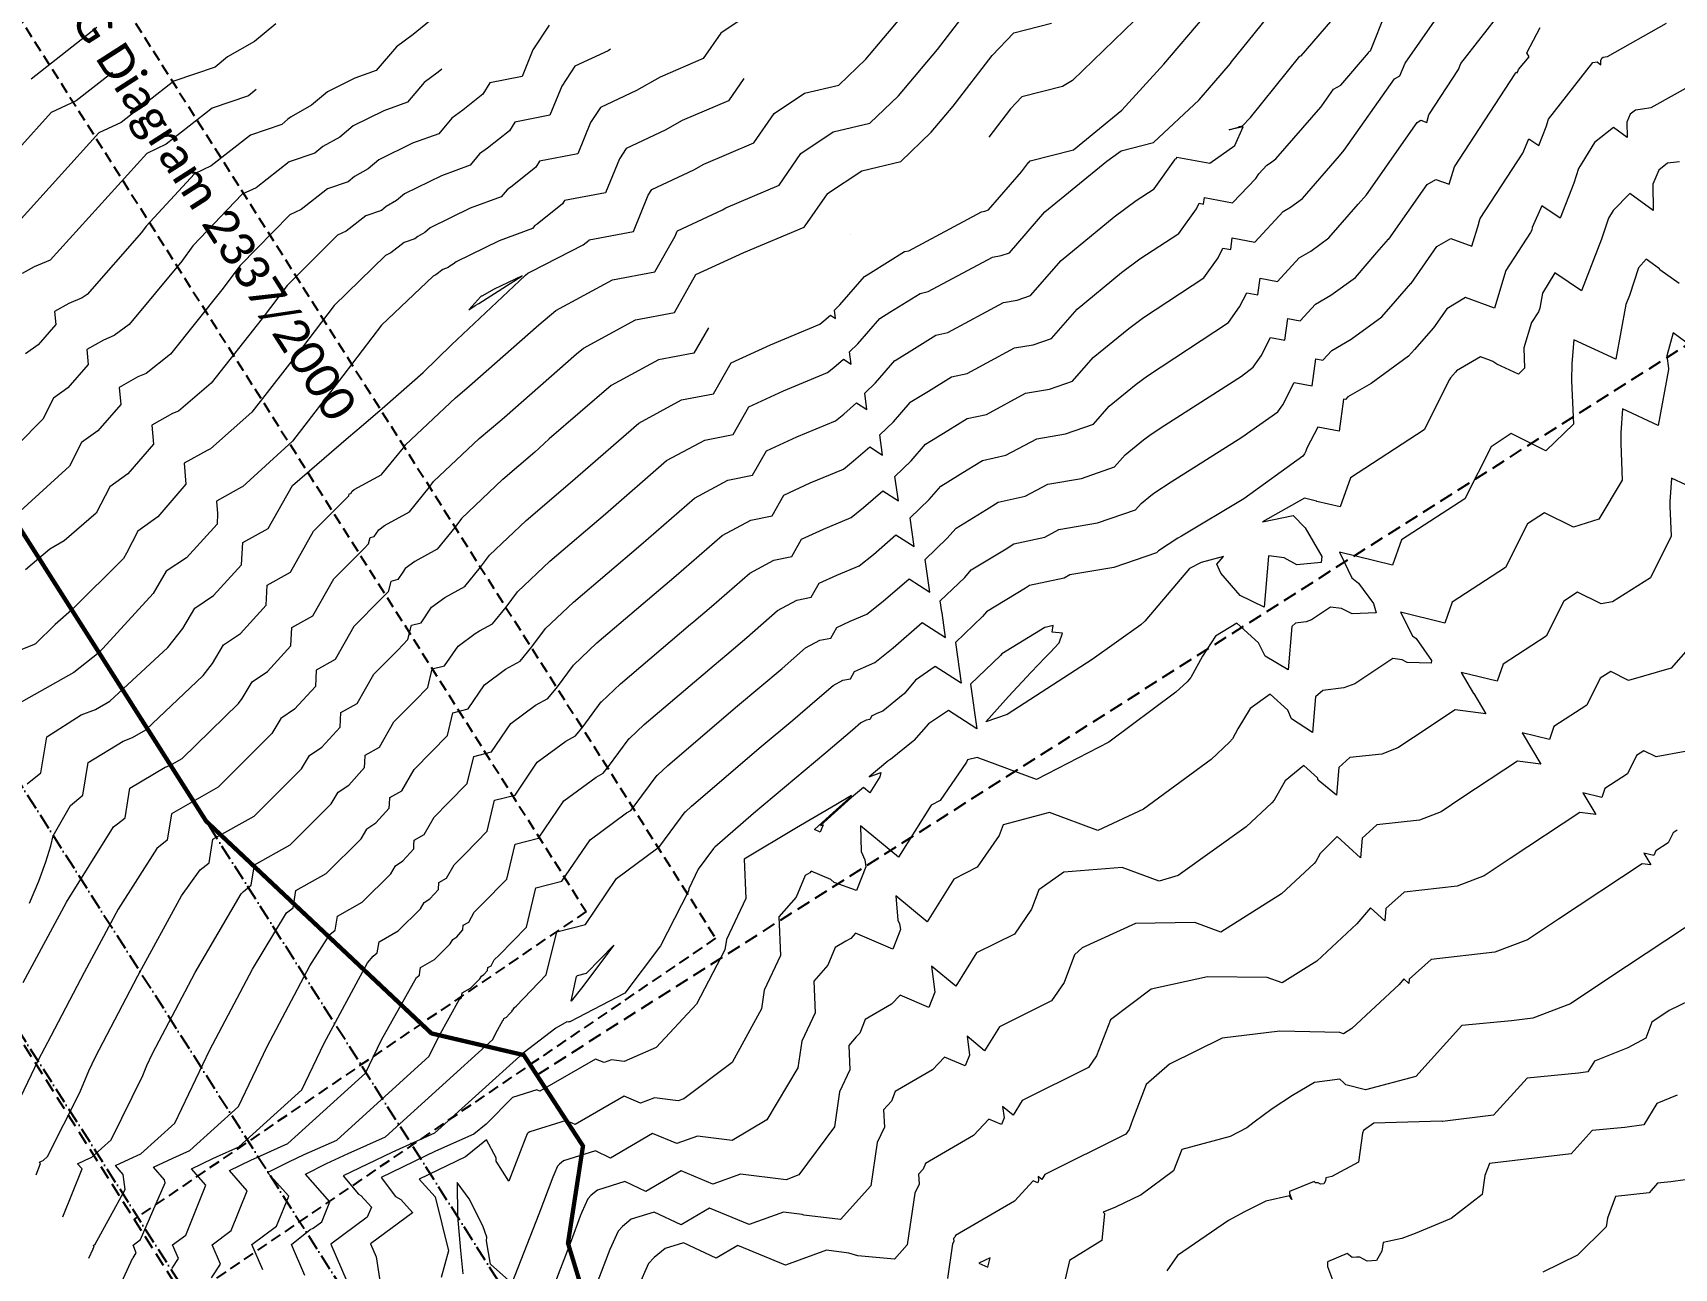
# Model space of a CAD drawing. Header units: metres. Extents: x 5688 to 19740, y -52 to 3406.
# Drawn here: x 6543.6 to 6923.4, y 1920.2 to 2206.3 of the extents above; entities that cross this region are included whole.
import ezdxf
from ezdxf.enums import TextEntityAlignment as Align

# ---------------------------------------------------------------- set-up
doc = ezdxf.new("R2010")
doc.units = ezdxf.units.M
for name, pattern in [('ACAD_ISO10W100', [18, 12, -3, 0, -3]), ('DASHED', [19.05, 12.7, -6.35]), ('HIDDEN', [9.525, 6.35, -3.175])]:
    doc.linetypes.add(name, pattern=pattern)
for name, color, linetype in [('CENTRELINES', 7, 'Continuous'), ('Contours', 7, 'Continuous'), ('LINES', 7, 'Continuous'), ('PAD', 7, 'Continuous'), ('PWV_RESERVES', 7, 'Continuous'), ('SERV', 7, 'Continuous'), ('SITE', 7, 'Continuous')]:
    doc.layers.add(name, color=color, linetype=linetype)
doc.styles.add('CALIBRII', font='calibri.ttf')

# ---------------------------------------------------------------- blocks, each defined once
blk = doc.blocks.new('CONTOURS-CG')
at = {"layer": 'Contours', "color": 253, "lineweight": 9, "true_color": 0xa1a3a5}
for points, elevation in [([(30356.63, 804.16), (30366.6, 822.77), (30377.53, 840.21), (30378.44, 840.94), (30380.16, 842.32), (30380.17, 842.33), (30381.28, 849.19), (30381.28, 849.19), (30389.42, 854.01), (30390.57, 854.46), (30393.35, 856.03), (30406.4, 868.78), (30407.28, 869.91), (30409.58, 873.81), (30409.58, 873.82), (30413.16, 876.22), (30418.53, 882.12), (30418.75, 886.34), (30418.76, 886.35), (30423.6, 889.07), (30428.45, 897.64), (30435.49, 904.7), (30436.5, 905.74), (30436.85, 907.19), (30437.82, 907.44), (30438.86, 908.98), (30440.2, 909.97), (30445.99, 913.18), (30446.01, 913.19), (30450.54, 918.77), (30451.56, 920.14), (30462.08, 930.1), (30466.86, 934.16), (30467.94, 935.1), (30484.63, 949.72), (30486.23, 951.05), (30498.29, 957.58), (30507.28, 959.32), (30512.27, 968.1), (30523.33, 973.2), (30537.27, 979.02), (30537.33, 979.07), (30537.57, 979.36), (30542.71, 986.8), (30542.73, 986.82), (30550.67, 992.12), (30559.66, 994.25), (30559.67, 994.26), (30566.72, 1001.02), (30571.82, 1007.06), (30580.83, 1018.82), (30580.83, 1018.82), (30585.81, 1024.06), (30594.53, 1026.32)], 1429.5), ([(30357.52, 850.18), (30360.7, 852.73), (30360.71, 852.74), (30362.05, 861.05), (30362.05, 861.05), (30370.05, 866.14), (30373.3, 867.42), (30376.67, 869.33), (30390.05, 881.75), (30393.53, 886.13), (30396.31, 890.86), (30396.32, 890.86), (30400.65, 893.77), (30407.15, 900.91), (30407.42, 906.02), (30407.42, 906.03), (30413.29, 909.32), (30418.89, 919.22), (30431.89, 930.46), (30434.78, 932.94), (30440.29, 937.64), (30440.29, 937.64), (30449.18, 945.4), (30455.67, 951.8), (30471.43, 966.65), (30472.84, 967.92), (30473.39, 968.41), (30474.31, 968.9), (30486.15, 974.93), (30487.55, 976.04), (30487.59, 976.1), (30497.8, 978.06), (30497.8, 978.06), (30501.22, 986.49), (30502.04, 987.75), (30511.77, 992.3), (30514.11, 993.65), (30514.12, 993.65), (30525.66, 998.56), (30530.39, 1005.41), (30537.39, 1010.09), (30545.33, 1011.97), (30545.33, 1011.97), (30551.55, 1017.93), (30564.55, 1033.35)], 1428.5), ([(30524.12, 1028.05), (30518.06, 1024), (30513.96, 1018.07), (30513.96, 1018.07), (30503.97, 1013.82), (30498.54, 1010.71), (30490.17, 1006.8), (30487.89, 1003.29), (30484.93, 996), (30476.1, 994.3), (30475.25, 992.93), (30469.78, 988.57), (30468.61, 987.72), (30467.22, 986.07), (30460.05, 983.45), (30450.8, 978.87), (30449.55, 977.83), (30447.95, 976.93), (30447.95, 976.93), (30447.22, 976.32), (30444.79, 975.5), (30441.7, 973.08), (30440.4, 972.46), (30428.57, 960.96), (30421.26, 951.31), (30409.52, 936.21), (30399.92, 927.71), (30399.92, 927.71), (30399.14, 927.38), (30393.84, 924.41), (30394.27, 919.57), (30387.73, 912.02), (30383.12, 908.69), (30383.11, 908.69), (30380.52, 903.61), (30379.78, 902.35), (30367.78, 890.39), (30364.01, 887.06), (30359.47, 882.6), (30359.16, 882.46), (30350.03, 878.78)], 1427.5), ([(30478.3, 1025.84), (30474.55, 1020.08), (30472.06, 1013.93), (30464.61, 1012.51), (30462.95, 1009.83), (30458.32, 1006.14), (30455.79, 1004.28), (30452.77, 1000.7), (30452.76, 1000.69), (30446.71, 998.48), (30438.9, 994.62), (30436.42, 992.56), (30433.26, 990.78), (30433.26, 990.78), (30431.82, 989.57), (30427, 987.95), (30420.89, 983.15), (30418.32, 981.94), (30418.31, 981.93), (30406.77, 970.17), (30402.6, 964.57), (30390.67, 949.65), (30385.09, 945.2), (30385.09, 945.2), (30383.15, 944.39), (30378.84, 941.97), (30379.19, 938.04), (30373.88, 931.9), (30370.13, 929.2), (30370.13, 929.2), (30367.34, 923.74), (30355.07, 912.53)], 1426.5), ([(30450.64, 1026.72), (30446.87, 1023.7), (30442.96, 1020.84), (30438.31, 1015.32), (30438.31, 1015.32), (30433.37, 1013.52), (30426.99, 1010.36), (30423.29, 1007.29), (30418.58, 1004.62), (30418.58, 1004.62), (30417.87, 1004.03), (30416.44, 1002.83), (30416.42, 1002.82), (30409.21, 1000.39), (30400.08, 993.22), (30396.23, 991.4), (30396.22, 991.4), (30385.04, 979.32), (30383.95, 977.83), (30371.37, 963.48), (30370.25, 962.69), (30370.25, 962.69), (30367.16, 961.4), (30363.85, 959.54), (30364.12, 956.51), (30360.03, 951.79), (30357.15, 949.71)], 1425.5), ([(30415.09, 1026.11), (30410.16, 1022.02), (30403.89, 1018.47), (30403.89, 1018.47), (30401.03, 1016.07), (30401.02, 1016.07), (30391.42, 1012.84), (30379.27, 1003.29), (30374.14, 1000.87), (30374.14, 1000.87), (30355.42, 980.18)], 1424.5), ([(30373.64, 1025.28), (30358.46, 1013.36)], 1423.5), ([(30613.74, 1026.94), (30599.41, 1013.04), (30597.07, 1011.66), (30587.7, 1009.22), (30587.7, 1009.22), (30585.04, 1006.43), (30580.05, 999.91)], 1430), ([(30358.07, 822.57), (30360.22, 827.67), (30361.86, 832.1), (30363.01, 835.84), (30363.57, 838.13), (30367.53, 845.2), (30370.43, 847.53), (30370.44, 847.54), (30371.66, 855.12), (30371.66, 855.12), (30379.73, 860.08), (30381.93, 860.94), (30385.01, 862.68), (30398.24, 875.25), (30400.4, 878.02), (30402.94, 882.33), (30402.95, 882.34), (30406.9, 884.99), (30412.84, 891.52), (30413.09, 896.18), (30413.09, 896.19), (30418.45, 899.19), (30423.81, 908.68), (30431.59, 916.48), (30431.93, 916.83), (30432.05, 917.33), (30432.39, 917.42), (30432.74, 917.95), (30433.21, 918.29), (30439.6, 921.82), (30439.61, 921.84), (30444.61, 927.99), (30445.08, 928.63), (30456.62, 939.55), (30458.69, 941.31), (30459.87, 942.34), (30475.95, 956.43), (30479.81, 959.73), (30492.95, 966.85), (30502.76, 968.74), (30507.43, 976.96), (30507.89, 978.1), (30507.98, 978.23), (30518.38, 983.1), (30519.19, 983.57), (30531.51, 988.81), (30536.56, 996.11), (30544.03, 1001.11), (30552.5, 1003.11), (30552.5, 1003.11), (30559.14, 1009.48), (30568.18, 1020.2), (30576.62, 1031.21)], 1429), ([(30359.58, 759.66), (30360.64, 762.3), (30360.4, 762.58), (30360.82, 762.78), (30361.19, 762.94), (30362.25, 763.9), (30369.69, 778.73), (30371.77, 783.75), (30373.33, 786.99), (30383.12, 805.71), (30393.21, 824.26), (30397.54, 830.24), (30398.26, 830.82), (30399.62, 831.9), (30399.63, 831.92), (30400.5, 837.33), (30400.5, 837.33), (30410.03, 842.73), (30421.03, 853.69), (30422.84, 856.77), (30422.84, 856.77), (30425.67, 858.67), (30429.91, 863.33), (30430.09, 866.66), (30430.09, 866.66), (30433.91, 868.81), (30437.74, 875.58), (30443.3, 881.15), (30445.64, 883.56), (30445.64, 883.56), (30446.45, 886.92), (30448.68, 887.48), (30451.09, 891.05), (30454.19, 893.33), (30458.79, 895.88), (30458.81, 895.89), (30462.4, 900.32), (30464.51, 903.15), (30473, 911.18), (30483.19, 919.84), (30499.07, 933.7), (30508.95, 939.05), (30516.33, 940.47), (30520.42, 947.67), (30529.48, 951.85), (30540.92, 956.63), (30541.87, 957.4), (30543.37, 958.7), (30544.58, 957.92), (30544.31, 959.82), (30545.58, 961.04), (30551.26, 967.62), (30551.27, 967.63), (30552.64, 968.47), (30560.55, 973.39), (30561.54, 973.61), (30578.32, 982.64), (30578.32, 982.64), (30579.14, 982.79), (30579.95, 983.07), (30587.61, 991.9), (30589.25, 994.03), (30589.26, 994.04), (30589.59, 994.39), (30599.6, 996.99), (30610.82, 1006.14), (30620.5, 1016.8), (30629.87, 1027.76)], 1430.5), ([(30365.74, 749.93), (30370.21, 761.03), (30369.18, 762.18), (30370.95, 763.04), (30372.52, 763.73), (30376.96, 767.77), (30384.26, 782.66), (30385.22, 784.97), (30386.56, 787.78), (30396.37, 806.49), (30407.07, 824.69), (30407.55, 825.26), (30409.35, 826.71), (30410.11, 831.4), (30410.11, 831.4), (30418.37, 836.08), (30427.9, 845.58), (30429.47, 848.24), (30429.48, 848.25), (30431.92, 849.89), (30435.6, 853.93), (30435.66, 855.1), (30435.75, 856.82), (30435.75, 856.82), (30439.07, 858.68), (30442.39, 864.55), (30447.2, 869.38), (30450.21, 872.47), (30451.25, 876.78), (30454.11, 877.51), (30457.21, 882.08), (30461.19, 885.02), (30462.2, 885.58), (30465.18, 887.22), (30465.21, 887.24), (30468.34, 891.1), (30470.98, 894.66), (30478.46, 901.73), (30491.36, 912.69), (30505.49, 925.02), (30514.29, 929.78), (30520.85, 931.05), (30524.49, 937.46), (30532.56, 941.18), (30542.74, 945.43), (30544.16, 946.58), (30546.41, 948.53), (30548.21, 947.37), (30547.81, 950.21), (30549.71, 952.03), (30554.78, 957.91), (30554.8, 957.93), (30557.12, 959.35), (30564.16, 963.73), (30566.03, 964.14), (30580.88, 972.13), (30580.88, 972.13), (30582.87, 972.47), (30584.81, 973.14), (30593.03, 982.62), (30607.37, 994.34), (30610.1, 996.36), (30610.69, 996.74), (30618.1, 998.68), (30618.1, 998.69), (30628.69, 1008.51), (30635.94, 1016.97), (30636.2, 1017.32), (30646.99, 1030.69)], 1431), ([(30371.81, 740.36), (30371.81, 740.37), (30372.83, 742.56), (30372.83, 742.57), (30373.03, 742.88), (30372.85, 743.31), (30373.27, 743.62), (30380.17, 756.26), (30379.77, 759.77), (30377.97, 761.79), (30381.09, 763.29), (30383.84, 764.53), (30391.68, 771.63), (30399.8, 788.56), (30409.64, 807.25), (30417.56, 820.28), (30419.08, 821.5), (30419.72, 825.47), (30419.72, 825.48), (30426.71, 829.43), (30434.78, 837.47), (30436.1, 839.72), (30436.11, 839.73), (30438.18, 841.12), (30441.29, 844.53), (30441.34, 845.53), (30441.42, 846.97), (30441.42, 846.98), (30444.22, 848.56), (30447.03, 853.52), (30451.11, 857.61), (30454.78, 861.38), (30456.05, 866.64), (30459.54, 867.53), (30463.32, 873.12), (30468.18, 876.7), (30471.6, 878.6), (30474.27, 881.88), (30477.46, 886.16), (30483.91, 892.27), (30499.52, 905.53), (30511.91, 916.34), (30519.62, 920.52), (30525.37, 921.63), (30528.57, 927.24), (30535.64, 930.51), (30544.56, 934.23), (30546.45, 935.76), (30549.44, 938.36), (30551.84, 936.81), (30551.31, 940.59), (30553.83, 943.02), (30558.31, 948.2), (30558.33, 948.22), (30561.6, 950.22), (30567.77, 954.06), (30570.52, 954.67), (30583.43, 961.62), (30583.44, 961.62), (30586.59, 962.16), (30589.68, 963.22), (30596.74, 971.37), (30609.06, 981.44), (30614.14, 985.21), (30618.3, 987.94), (30623.08, 994.67), (30623.23, 994.96), (30623.46, 994.92), (30623.51, 995.27), (30631.14, 993.85), (30636.96, 997.96), (30638.9, 1002.32), (30635.66, 1001.6), (30637.79, 1002.23), (30637.94, 1002.33), (30638.7, 1002.53), (30640.52, 1004.4), (30640.55, 1004.44), (30652.01, 1018.63), (30652.29, 1018.74), (30662.1, 1030.04)], 1431.5), ([(30377.7, 731.15), (30381.93, 740.26), (30381.96, 740.31), (30382.06, 740.47), (30382.06, 740.47), (30382.78, 741.57), (30382.01, 743.36), (30382.01, 743.36), (30383.76, 744.66), (30389.46, 757.77), (30389.33, 758.5), (30386.75, 761.4), (30391.19, 763.54), (30391.22, 763.55), (30395.17, 765.32), (30406.39, 775.49), (30413.04, 789.35), (30422.92, 808.01), (30427.56, 815.29), (30428.81, 816.3), (30429.34, 819.54), (30429.34, 819.55), (30435.05, 822.78), (30441.65, 829.36), (30442.74, 831.21), (30444.43, 832.34), (30446.98, 835.14), (30447.02, 835.95), (30447.08, 837.13), (30447.09, 837.14), (30449.38, 838.43), (30451.68, 842.49), (30455.01, 845.83), (30459.35, 850.28), (30460.85, 856.5), (30464.97, 857.55), (30469.44, 864.15), (30475.18, 868.38), (30478, 869.95), (30480.2, 872.66), (30483.93, 877.67), (30489.37, 882.82), (30507.69, 898.38), (30518.33, 907.66), (30524.95, 911.25), (30529.9, 912.2), (30532.64, 917.03), (30538.71, 919.83), (30546.38, 923.03), (30548.75, 924.94), (30552.48, 928.18), (30555.47, 926.26), (30554.8, 930.98), (30557.96, 934), (30561.84, 938.49), (30561.86, 938.52), (30566.08, 941.1), (30571.38, 944.4), (30575.01, 945.19), (30585.99, 951.11), (30585.99, 951.11), (30590.31, 951.84), (30594.54, 953.3), (30600.44, 960.11), (30610.75, 968.54), (30615, 971.69), (30624.03, 977.62), (30628.08, 983.32), (30628.72, 984.59), (30629.73, 984.4), (30629.94, 985.93), (30629.94, 985.93), (30636.38, 984.73), (30641.81, 990.35), (30642.52, 991.44), (30644.37, 993.45), (30645.18, 993.92), (30646.48, 994.87), (30656.82, 1006.83), (30657.07, 1007.12), (30659.81, 1011.01), (30661.48, 1011.9), (30667.9, 1019.45), (30668.03, 1019.73), (30668.38, 1019.87), (30672.01, 1028.97)], 1432), ([(30391.03, 737.96), (30391.08, 738.04), (30392.53, 740.27), (30391.17, 743.41), (30391.17, 743.41), (30394.25, 745.69), (30398.9, 757.23), (30395.53, 761.01), (30400.48, 763.4), (30401.35, 763.81), (30401.36, 763.81), (30406.49, 766.11), (30421.1, 779.36), (30426.27, 790.13), (30436.3, 808.72), (30437.57, 810.31), (30438.54, 811.09), (30438.95, 813.61), (30438.95, 813.62), (30443.4, 816.13), (30448.53, 821.25), (30449.37, 822.68), (30450.69, 823.57), (30452.67, 825.74), (30452.75, 827.3), (30454.54, 828.3), (30456.32, 831.46), (30458.92, 834.06), (30463.92, 839.19), (30465.65, 846.36), (30470.4, 847.57), (30475.55, 855.18), (30482.17, 860.07), (30484.4, 861.3), (30486.14, 863.44), (30490.37, 869.14), (30490.41, 869.18), (30494.83, 873.36), (30511.02, 887.13), (30511.75, 887.74), (30515.85, 891.22), (30524.75, 898.98), (30530.29, 901.98), (30534.42, 902.78), (30536.71, 906.81), (30541.79, 909.16), (30548.2, 911.83), (30551.04, 914.13), (30555.51, 918.01), (30559.11, 915.7), (30558.3, 921.36), (30562.09, 924.99), (30565.36, 928.78), (30565.39, 928.81), (30570.56, 931.97), (30574.99, 934.73), (30579.5, 935.72), (30588.55, 940.59), (30588.55, 940.59), (30594.04, 941.53), (30599.4, 943.38), (30604.15, 948.86), (30612.44, 955.63), (30615.85, 958.17), (30629.75, 967.3), (30633.08, 971.97), (30634.21, 974.22), (30636.01, 973.89), (30636.37, 976.59), (30636.37, 976.59), (30641.62, 975.61), (30648.12, 982.72), (30649.85, 983.72), (30652.61, 985.73), (30661.15, 995.61), (30662.23, 996.85), (30662.23, 996.85), (30673.87, 1013.38), (30675.17, 1014.07), (30676.35, 1017.04), (30683.18, 1026.73)], 1432.5), ([(30400.2, 735.78), (30402.28, 738.96), (30400.33, 743.46), (30400.34, 743.46), (30404.74, 746.73), (30408.46, 755.97), (30404.32, 760.62), (30409.27, 763.04), (30411.5, 764.07), (30417.82, 766.9), (30435.82, 783.22), (30439.51, 790.92), (30447.58, 805.32), (30448.27, 805.88), (30448.4, 806.69), (30448.56, 807.68), (30448.56, 807.69), (30451.74, 809.48), (30455.4, 813.13), (30456.01, 814.16), (30456.95, 814.79), (30458.36, 816.35), (30458.42, 817.46), (30459.69, 818.17), (30460.97, 820.43), (30462.82, 822.29), (30468.49, 828.1), (30470.45, 836.22), (30475.83, 837.59), (30481.67, 846.22), (30489.17, 851.75), (30490.8, 852.65), (30492.07, 854.22), (30496.85, 860.65), (30496.88, 860.68), (30500.29, 863.91), (30516.46, 877.69), (30519.38, 880.13), (30524.02, 884.06), (30531.17, 890.3), (30535.62, 892.72), (30538.94, 893.36), (30540.79, 896.6), (30544.87, 898.48), (30550.02, 900.63), (30553.33, 903.31), (30558.55, 907.84), (30562.74, 905.14), (30561.8, 911.74), (30566.22, 915.97), (30568.92, 919.1), (30575.05, 922.85), (30578.6, 925.06), (30583.99, 926.25), (30591.11, 930.08), (30591.11, 930.08), (30597.76, 931.21), (30604.26, 933.46), (30607.85, 937.61), (30614.13, 942.73), (30616.71, 944.65), (30635.48, 956.98), (30638.07, 960.62), (30639.7, 963.85), (30642.28, 963.38), (30642.81, 967.25), (30642.81, 967.25), (30646.85, 966.5), (30651.87, 971.98), (30654.52, 973.51), (30658.74, 976.59), (30665.48, 984.39), (30667.39, 986.57), (30667.4, 986.58), (30679.16, 1003.29), (30680.02, 1003.8), (30681.35, 1003.32), (30681.88, 1005.05), (30688.72, 1015.54), (30689.23, 1016.95), (30689.24, 1016.95), (30703.38, 1035.08)], 1433), ([(30412.02, 737.65), (30409.5, 743.51), (30409.5, 743.51), (30415.23, 747.76), (30418.03, 754.7), (30413.1, 760.23), (30418.04, 762.66), (30421.63, 764.33), (30429.14, 767.69), (30450.53, 787.09), (30452.74, 791.7), (30457.58, 800.34), (30458, 800.67), (30458.17, 801.76), (30460.08, 802.84), (30462.27, 805.02), (30462.64, 805.64), (30463.2, 806.02), (30464.05, 806.95), (30464.08, 807.62), (30464.85, 808.05), (30465.61, 809.4), (30466.72, 810.51), (30473.06, 817.01), (30475.25, 826.08), (30481.26, 827.62), (30487.78, 837.25), (30496.16, 843.43), (30497.2, 844), (30498, 845), (30503.33, 852.16), (30503.36, 852.19), (30505.75, 854.45), (30521.91, 868.25), (30527.02, 872.53), (30532.18, 876.91), (30537.59, 881.63), (30540.95, 883.45), (30543.47, 883.93), (30544.86, 886.38), (30547.94, 887.81), (30551.84, 889.43), (30555.62, 892.49), (30561.58, 897.67), (30566.37, 894.59), (30565.3, 902.13), (30570.34, 906.96), (30572.45, 909.4), (30579.53, 913.72), (30582.21, 915.4), (30588.48, 916.77), (30593.67, 919.57), (30593.67, 919.57), (30601.48, 920.9), (30609.12, 923.54), (30611.56, 926.35), (30615.81, 929.83), (30617.57, 931.13), (30620.73, 933.21), (30638.49, 944.55), (30641.21, 946.66), (30643.07, 949.28), (30645.19, 953.48), (30648.55, 952.87), (30649.24, 957.91), (30649.24, 957.91), (30652.09, 957.38), (30655.62, 961.24), (30659.19, 963.31), (30664.87, 967.44), (30669.82, 973.17), (30672.55, 976.3), (30672.56, 976.31), (30681.44, 988.92), (30683.46, 990.12), (30686.57, 989), (30687.81, 993.04), (30701.82, 1014.53), (30702.01, 1014.97), (30702.3, 1014.77), (30702.53, 1015.34), (30702.61, 1015.58), (30705.07, 1018.48), (30704.51, 1019.42), (30707.61, 1025.31)], 1433.5), ([(30421.77, 736.35), (30418.66, 743.56), (30418.66, 743.56), (30422.97, 746.97), (30423.67, 747.27), (30425.72, 748.79), (30427.59, 753.43), (30421.89, 759.84), (30426.82, 762.29), (30431.77, 764.59), (30440.47, 768.48), (30465.24, 790.95), (30465.98, 792.48), (30467.59, 795.36), (30467.73, 795.47), (30467.79, 795.83), (30468.42, 796.19), (30469.15, 796.91), (30469.27, 797.12), (30469.46, 797.24), (30469.74, 797.55), (30469.75, 797.78), (30470, 797.92), (30470.26, 798.37), (30470.63, 798.74), (30477.63, 805.92), (30480.05, 815.94), (30486.69, 817.64), (30493.9, 828.29), (30503.16, 835.11), (30503.6, 835.36), (30503.94, 835.77), (30509.81, 843.67), (30509.83, 843.7), (30511.21, 845), (30527.35, 858.81), (30534.66, 864.92), (30540.35, 869.75), (30544.01, 872.95), (30546.29, 874.18), (30547.99, 874.51), (30548.93, 876.17), (30551.02, 877.14), (30553.66, 878.24), (30557.91, 881.67), (30564.62, 887.5), (30570, 884.03), (30569.27, 889.8), (30569.15, 890.02), (30568.8, 892.51), (30574.47, 897.95), (30575.98, 899.69), (30584.01, 904.6), (30585.83, 905.73), (30592.97, 907.3), (30596.23, 909.06), (30596.23, 909.06), (30605.2, 910.59), (30613.98, 913.61), (30615.26, 915.1), (30617.5, 916.93), (30618.43, 917.61), (30622.23, 920.11), (30638.55, 930.41), (30646.94, 936.34), (30648.07, 937.93), (30650.68, 943.11), (30654.82, 942.36), (30655.67, 948.57), (30655.67, 948.57), (30657.32, 948.26), (30659.37, 950.5), (30663.86, 953.1), (30671, 958.3), (30674.15, 961.95), (30677.71, 966.03), (30677.72, 966.04), (30683.71, 974.55), (30686.9, 976.44), (30691.79, 974.67), (30693.44, 979.91), (30693.45, 980.09), (30693.74, 981.03), (30703.61, 996.17), (30705.02, 999.48), (30707.26, 997.95), (30708.96, 1002.31), (30709.55, 1004.1), (30719.81, 1017.2), (30720.79, 1017.32), (30721.66, 1016.68), (30721.65, 1017.67), (30721.87, 1018.18), (30722.21, 1018.45), (30722.65, 1018.5), (30723.19, 1018.59), (30736.86, 1026.25)], 1434), ([(30743.31, 1012.34), (30733.2, 1006.69), (30731.25, 1006.36), (30729.65, 1006.17), (30728.45, 1005.2), (30727.65, 1003.36), (30727.7, 999.79), (30724.57, 1002.11), (30720.16, 998.64), (30717.23, 993.91), (30716.5, 992.62), (30715.39, 989.28), (30712.21, 981.14), (30708.02, 984), (30705.74, 978.99), (30705.64, 978.37), (30705.4, 977.81), (30699.67, 969.02), (30699.67, 969.02), (30697.01, 960.34), (30690.33, 962.75), (30685.99, 960.18), (30682.89, 955.77), (30678.49, 950.73), (30677.13, 949.16), (30668.53, 942.89), (30663.14, 939.78), (30663.13, 939.77), (30662.56, 939.15), (30662.1, 939.23), (30661.09, 931.84), (30656.17, 932.74), (30653.58, 927.88), (30653.39, 927.23), (30653.06, 926.58), (30652.66, 926.02), (30639.06, 916.14), (30624.61, 907.53), (30623.74, 907.02), (30619.29, 904.1), (30619.19, 904.03), (30618.97, 903.84), (30618.84, 903.69), (30608.93, 900.27), (30598.79, 898.55), (30598.79, 898.54), (30597.46, 897.83), (30589.44, 896.06), (30589.44, 896.06), (30588.49, 895.48), (30579.51, 889.98), (30578.6, 888.93), (30572.3, 882.89), (30573.63, 873.48), (30567.65, 877.32), (30563.1, 874.18), (30560.41, 871.03), (30560.21, 870.86), (30555.48, 867.04), (30554.1, 866.46), (30553.01, 865.96), (30553, 865.96), (30552.51, 865.09), (30551.62, 864.92), (30550.43, 864.27), (30548.51, 862.6), (30542.3, 857.32), (30525.62, 843.33), (30516.67, 835.55), (30516.66, 835.54), (30516.31, 835.2), (30512.75, 830.42), (30510.62, 825.87), (30510.54, 825.36), (30504.08, 812.69), (30495.78, 801.69), (30483.12, 795.05), (30482.82, 795.09), (30482.64, 795.03), (30482.43, 795.11), (30479.81, 793.59), (30472.28, 787.85), (30451.79, 769.27), (30441.9, 764.85), (30430.67, 759.45), (30434.16, 755.19), (30434.72, 754.9), (30437.16, 752.17), (30436.22, 749.83), (30427.82, 743.61), (30431.52, 735.04)], 1434.5), ([(30739.85, 994.22), (30737.1, 993.89), (30735.03, 992.22), (30733.65, 989.05), (30733.73, 982.9), (30728.34, 986.89), (30724.49, 982.95), (30723.45, 981.14), (30721.82, 976.25), (30717.17, 964.33), (30711.03, 968.51), (30708.17, 963.75), (30707.54, 960.27), (30707.19, 959.45), (30705.6, 957.01), (30705.6, 957.01), (30703.8, 951.15), (30704, 946.41), (30702.56, 945.03), (30697.56, 947.31), (30696.68, 947.95), (30696.14, 948.22), (30693.77, 949.07), (30688.27, 945.81), (30688.05, 945.5), (30686.87, 944.15), (30686.65, 943.79), (30680.78, 932.13), (30663.72, 921.05), (30663.72, 921.05), (30661.3, 914.28), (30655.95, 915.56), (30655.85, 915.62), (30653.07, 916.3), (30643.32, 910.87), (30650.42, 912.28), (30650.42, 912.28), (30653.22, 909.47), (30657.12, 902.8), (30656.93, 901.41), (30651.33, 900.9), (30648.4, 902.48), (30644.81, 902.93), (30644.73, 902.85), (30643.76, 891.07), (30638.21, 893.81), (30633.71, 898.92), (30632.79, 901.07), (30634.31, 902.79), (30629.18, 901.45), (30626.47, 900.06), (30616.12, 887.84), (30615.17, 886.96), (30603.92, 879), (30584.3, 866.24), (30579.37, 864.52), (30584.55, 870.38), (30589.83, 876.03), (30593.06, 879.43), (30594.23, 880.58), (30596.29, 882.81), (30596.3, 882.81), (30597.11, 885.06), (30594.67, 885.28), (30594.91, 886.81), (30593.05, 886.4), (30592.97, 886.35), (30583.04, 880.28), (30582.73, 879.92), (30575.8, 873.28), (30577.27, 862.92), (30570.69, 867.15), (30566.06, 864.1), (30562.72, 860.23), (30562.5, 860.04), (30557.3, 855.84), (30557.18, 855.79), (30557.08, 855.74), (30557.03, 855.66), (30556.95, 855.65), (30556.85, 855.59), (30556.68, 855.44), (30552.37, 851.78), (30555.04, 852.84), (30554.81, 851.78), (30552.52, 848.12), (30551.01, 849.36), (30548.29, 847.04), (30541.91, 841.31), (30541.12, 840.52), (30541.68, 840.65), (30541.03, 839), (30539.68, 839.58), (30543.14, 842.75), (30547.72, 846.89), (30548.24, 847.44), (30544.65, 845.29), (30535.55, 840.02), (30535.55, 840.02), (30523.41, 832.72), (30523.78, 823.64), (30519.33, 814.13), (30518.98, 811.71), (30512.4, 799.16), (30503.04, 789.11), (30495.63, 785.9), (30492.76, 786.27), (30491.03, 785.64), (30489.03, 786.47), (30489.03, 786.47), (30476.17, 779), (30476.17, 779), (30475.47, 779.33), (30469.82, 777.59), (30463.71, 771.41), (30460.89, 769.07), (30452.04, 765.11), (30439.46, 759.06), (30442.74, 754.62), (30444, 753.96), (30446.72, 750.9), (30446.71, 750.86), (30436.99, 743.66), (30438.27, 740.68), (30440.24, 728.12)], 1435), ([(30739.76, 966.01), (30735.29, 969.21), (30735.2, 969.39), (30732.11, 971.68), (30730.39, 969.66), (30728.25, 963.22), (30727.45, 961.16), (30725.09, 948.46), (30715.38, 952.95), (30714.91, 947.46), (30714.88, 943.46), (30715.3, 933.45), (30708.94, 927.3), (30700.92, 931.29), (30696.23, 928.21), (30690.18, 916.2), (30690.18, 916.2), (30675.49, 906.66), (30675.49, 906.66), (30673.41, 900.82), (30661.21, 903.83), (30664, 897.9), (30665.54, 896.61), (30669.07, 891.93), (30669.65, 889.74), (30664.07, 889.5), (30661.64, 890.75), (30659.1, 891.07), (30654.7, 888.15), (30653.46, 887.67), (30651.01, 887.39), (30650.17, 886.63), (30649.33, 876.55), (30644.01, 879.71), (30642.42, 882.86), (30637.43, 887.41), (30632.48, 884.39), (30629.45, 879.75), (30626.75, 874.83), (30626.71, 874.75), (30625.93, 873.82), (30623.32, 871.39), (30607.77, 859.79), (30591.08, 851.19), (30577.32, 856.31), (30575.09, 855.71), (30574.9, 855.19), (30568.77, 846.3), (30566.67, 845.25), (30566.67, 845.25), (30559.15, 833.19), (30550.33, 840.46), (30550.47, 834.5), (30551.35, 832.62), (30551.57, 830.96), (30549.41, 825.46), (30544.22, 827.32), (30543.49, 828.02), (30538.94, 829.98), (30538.59, 829.6), (30537.5, 828.97), (30535.47, 823.92), (30531.44, 819.38), (30531.43, 819.37), (30531.8, 810.41), (30528.05, 802.38), (30527.43, 798.07), (30527.42, 798.06), (30520.63, 785.69), (30509.49, 777.26), (30508.14, 776.76), (30502.7, 777.45), (30499.43, 776.26), (30499.42, 776.26), (30495.62, 777.84), (30495.62, 777.84), (30484.33, 771.28), (30484.33, 771.28), (30482.26, 772.26), (30473.8, 769.64), (30473.43, 769.34), (30473.24, 769.13), (30472.88, 768.34), (30468.96, 758.17), (30466.03, 762.84), (30466.03, 763.57), (30463.77, 767.74), (30458.94, 763.81), (30448.24, 758.67), (30451.89, 754.57), (30455.01, 742.05), (30453.34, 735.85)], 1435.5), ([(30747.14, 948.1), (30738.35, 954.62), (30736.93, 949.26), (30737.3, 946.31), (30737.27, 946.08), (30734.88, 933.17), (30726.67, 936.97), (30726.26, 931.48), (30726.24, 928.95), (30726.6, 920.49), (30721.17, 911.47), (30715.32, 909.58), (30708.59, 912.92), (30704.65, 910.34), (30699.59, 900.27), (30699.59, 900.27), (30687.26, 892.27), (30687.26, 892.27), (30685.52, 887.37), (30675.29, 889.89), (30678.05, 884.42), (30678.91, 883.84), (30682.48, 878.72), (30682.36, 878.08), (30676.84, 878.29), (30675.65, 878.92), (30673.52, 879.19), (30664.69, 873.34), (30662.2, 872.38), (30657.31, 871.82), (30657.29, 871.81), (30655.59, 870.3), (30654.91, 862.04), (30650.08, 865.21), (30649.25, 867.2), (30645.16, 870.93), (30640.52, 867.65), (30637.63, 862.89), (30636.38, 860.56), (30635.73, 859.8), (30631.47, 855.83), (30615.85, 844.33), (30605.28, 839.41), (30594.11, 843.57), (30583.35, 840.67), (30582.41, 838.19), (30577.36, 830.85), (30571.94, 828.14), (30571.94, 828.14), (30565.78, 818.26), (30558.55, 824.22), (30558.95, 818.63), (30559.39, 817.79), (30559.56, 816.44), (30557.8, 811.93), (30549.21, 815.63), (30548.07, 814.39), (30546.95, 813.74), (30544.47, 812.31), (30544.46, 812.3), (30542.81, 808.18), (30539.53, 804.49), (30539.52, 804.47), (30539.83, 797.18), (30536.77, 790.63), (30535.86, 784.41), (30535.86, 784.41), (30528.7, 772.37), (30520.66, 767.61), (30512.64, 768.63), (30507.82, 766.88), (30507.81, 766.88), (30502.21, 769.2), (30502.21, 769.2), (30492.49, 763.55), (30492.49, 763.55), (30489.05, 765.18), (30481.63, 762.88), (30480.72, 762.14), (30480.26, 761.63), (30479.38, 759.68), (30479.14, 759.08), (30475.9, 750.52), (30469.68, 734.54), (30464.74, 738.96), (30463.84, 744.34), (30463.91, 745.19), (30462.97, 747.81), (30459.83, 754.09), (30457.02, 757.91), (30457.06, 750.05), (30457.76, 742.11), (30458.34, 736.73)], 1436), ([(30492.52, 1020.26), (30491.93, 1019.92), (30484.24, 1016.32), (30481.22, 1011.68), (30478.49, 1004.97), (30470.36, 1003.4), (30469.1, 1001.38), (30464.05, 997.36), (30462.2, 996), (30461.51, 995.18), (30460.01, 993.39), (30459.99, 993.38), (30453.38, 990.97), (30444.85, 986.74), (30442.98, 985.2), (30440.61, 983.85), (30440.61, 983.85), (30439.52, 982.95), (30435.89, 981.72), (30431.3, 978.11), (30429.35, 977.2), (30417.66, 965.57), (30411.93, 957.94), (30400.12, 942.91), (30392.5, 936.45), (30392.5, 936.45), (30391.15, 935.89), (30386.34, 933.19), (30386.73, 928.81), (30380.81, 921.96), (30376.63, 918.95), (30376.62, 918.94), (30373.51, 912.85), (30366.08, 906.42), (30362.77, 904.54), (30357.16, 899.7)], 1427), ([(30377.23, 1014.9), (30368.87, 1008.32), (30363.1, 1005.61), (30363.09, 1005.6), (30348, 988.92)], 1424), ([(30453.48, 1015.63), (30452.6, 1014.92), (30449.37, 1012.56), (30445.54, 1008.01), (30445.53, 1008.01), (30440.04, 1006), (30432.95, 1002.49), (30429.85, 999.93), (30425.92, 997.7), (30425.92, 997.7), (30424.12, 996.19), (30418.11, 994.17), (30410.49, 988.18), (30407.27, 986.67), (30407.27, 986.67), (30395.89, 974.75), (30393.28, 971.2), (30381.09, 956.5), (30377.67, 953.94), (30377.67, 953.94), (30375.16, 952.9), (30371.35, 950.76), (30371.65, 947.28), (30366.96, 941.84), (30363.64, 939.46), (30363.63, 939.45), (30361.17, 934.62), (30349.43, 922.8)], 1426), ([(30410.51, 1010.94), (30408.73, 1009.45), (30408.72, 1009.44), (30400.32, 1006.61), (30389.68, 998.25), (30385.18, 996.14), (30385.18, 996.13), (30362.84, 971.43), (30362.84, 971.43), (30359.17, 969.9), (30356.35, 968.32)], 1425), ([(30523.35, 1013.44), (30519.81, 1008.32), (30519.81, 1008.32), (30509.04, 1003.73), (30505.15, 1001.51), (30496.11, 997.27), (30494.56, 994.89), (30491.37, 987.03), (30481.84, 985.2), (30481.4, 984.49), (30475.51, 979.79), (30475.02, 979.43), (30474.45, 978.75), (30466.72, 975.93), (30456.75, 971), (30456.11, 970.47), (30455.3, 970.01), (30455.3, 970.01), (30454.93, 969.7), (30453.68, 969.28), (30452.11, 968.04), (30451.44, 967.73), (30439.49, 956.34), (30430.59, 944.67), (30418.92, 929.52), (30407.34, 918.96), (30407.34, 918.96), (30407.13, 918.88), (30401.34, 915.63), (30401.59, 912.75), (30401.46, 910.31), (30394.39, 902.54), (30389.69, 899.39), (30389.68, 899.38), (30386.66, 894.24), (30374.21, 880.62), (30368.33, 875.98), (30352.44, 866.98)], 1428), ([(30744.66, 917.89), (30737.96, 920.98), (30737.62, 915.49), (30737.61, 914.44), (30737.9, 907.53), (30733.1, 897.86), (30724.32, 892.3), (30721.69, 891.86), (30716.26, 894.56), (30713.08, 892.47), (30708.99, 884.34), (30708.99, 884.34), (30699.03, 877.88), (30699.03, 877.88), (30697.62, 873.92), (30689.36, 875.96), (30692.17, 871.13), (30692.29, 871.07), (30695.07, 866.42), (30687.93, 867.31), (30678.32, 860.94), (30674.68, 858.53), (30670.94, 857.08), (30663.58, 856.24), (30663.57, 856.24), (30661.01, 853.96), (30660.48, 847.52), (30656.25, 851.05), (30656.07, 851.55), (30652.89, 854.45), (30648.6, 850.88), (30646.05, 846.38), (30645.54, 845.78), (30639.61, 840.26), (30623.87, 828.96), (30619.48, 827.64), (30610.89, 830.84), (30597.39, 829.72), (30591.62, 825.63), (30589.93, 821.19), (30585.95, 815.41), (30577.21, 811.04), (30577.21, 811.04), (30572.4, 803.33), (30566.77, 807.98), (30567.56, 801.91), (30566.18, 798.39), (30559.49, 801.28), (30557.55, 799.18), (30551.44, 795.64), (30551.43, 795.63), (30550.15, 792.45), (30549.37, 791.57), (30547.62, 789.6), (30547.61, 789.58), (30547.85, 783.94), (30545.48, 778.89), (30544.3, 770.76), (30544.3, 770.76), (30536.1, 759.66), (30533.17, 758.46), (30522.58, 759.81), (30516.21, 757.5), (30516.2, 757.5), (30508.81, 760.56), (30508.81, 760.56), (30500.66, 755.83), (30500.66, 755.83), (30495.84, 758.1), (30489.47, 756.13), (30488.02, 754.93), (30487.27, 754.13), (30485.87, 751.02), (30485.5, 750.05), (30483.36, 744.41), (30476.97, 727.77)], 1436.5), ([(30744.66, 884.63), (30737.95, 876.93), (30728.07, 874.14), (30723.93, 876.2), (30721.51, 874.61), (30718.39, 868.41), (30718.39, 868.41), (30710.8, 863.48), (30710.8, 863.48), (30709.73, 860.47), (30703.43, 862.02), (30707.79, 854.75), (30702.35, 855.44), (30689.49, 846.92), (30684.66, 843.71), (30679.67, 841.79), (30669.85, 840.66), (30669.84, 840.66), (30666.44, 837.62), (30666.06, 833.01), (30660.61, 837.97), (30656.73, 834.06), (30655.71, 832.19), (30655.35, 831.76), (30647.76, 824.69), (30633.68, 815.87), (30627.67, 818.1), (30613.94, 817.85), (30601.67, 812.2), (30599.88, 810.6), (30597.44, 804.18), (30594.53, 799.96), (30582.48, 793.93), (30582.48, 793.93), (30579.03, 788.4), (30574.99, 791.74), (30575.55, 787.38), (30574.57, 784.86), (30569.76, 786.93), (30567.03, 783.97), (30558.4, 778.97), (30558.4, 778.96), (30557.49, 776.72), (30555.7, 774.69), (30555.87, 770.71), (30554.2, 767.14), (30552.74, 757.11), (30552.73, 757.11), (30545.68, 749.31), (30537.22, 750.33), (30536.87, 750.44), (30532.52, 751), (30524.6, 748.12), (30524.6, 748.12), (30515.4, 751.93), (30515.4, 751.93), (30508.82, 748.1), (30508.82, 748.1), (30502.63, 751.02), (30497.31, 749.37), (30495.31, 747.73), (30494.29, 746.62), (30492.36, 742.35), (30486.55, 727.28)], 1437), ([(30462, 961.38), (30472.06, 967.76), (30465.55, 964.73), (30462.7, 963.12), (30462.58, 963.05), (30462.51, 963), (30462.49, 962.99), (30459.72, 959.93), (30461.15, 960.96), (30462, 961.38)], 1428.5), ([(30515.15, 955.78), (30511.81, 949.9), (30511.81, 949.89), (30503.62, 948.32), (30492.65, 942.37), (30478.34, 930.02), (30476.01, 927.86), (30475.02, 927), (30467.57, 920.66), (30467.54, 920.64), (30458.03, 911.64), (30456.47, 909.55), (30452.41, 904.54), (30447.2, 901.65), (30444.98, 900.01), (30444.42, 899.2), (30443.26, 897.47), (30443.25, 897.46), (30441.65, 897.05), (30441.07, 894.65), (30439.39, 892.93), (30433.1, 886.61), (30428.76, 878.94), (30428.76, 878.94), (30424.42, 876.5), (30424.22, 872.72), (30419.41, 867.44), (30416.22, 865.3), (30416.21, 865.29), (30414.15, 861.8), (30401.69, 849.38), (30390.89, 843.26), (30389.9, 837.12), (30387.54, 835.23), (30378.6, 821.17), (30370.71, 806.52), (30362.99, 791.78), (30360.09, 786.21), (30352.64, 770.69)], 1430), ([(30741.18, 857.68), (30734.45, 856.42), (30731.6, 857.83), (30729.93, 856.74), (30727.79, 852.48), (30727.79, 852.48), (30722.58, 849.09), (30722.58, 849.09), (30721.84, 847.02), (30717.51, 848.09), (30720.5, 843.09), (30716.76, 843.56), (30700.67, 832.89), (30694.65, 828.9), (30688.41, 826.49), (30676.13, 825.08), (30676.12, 825.08), (30671.86, 821.28), (30671.63, 818.49), (30668.34, 821.49), (30665.16, 817.74), (30655.91, 809.12), (30647.88, 804.09), (30644.46, 805.37), (30630.63, 805.47), (30617.6, 802.64), (30608.15, 795.56), (30604.96, 787.18), (30603.12, 784.52), (30587.75, 776.83), (30587.75, 776.83), (30585.66, 773.47), (30583.21, 775.5), (30583.55, 772.85), (30582.95, 771.32), (30580.04, 772.58), (30576.51, 768.76), (30565.37, 762.3), (30565.37, 762.3), (30564.84, 760.98), (30563.79, 759.8), (30563.89, 757.48), (30562.91, 755.39), (30561.17, 743.46), (30561.17, 743.46), (30558.19, 740.16), (30549.69, 740.88), (30547.66, 741.51), (30542.46, 742.18), (30532.99, 738.74), (30532.99, 738.74), (30521.99, 743.29), (30521.99, 743.29), (30516.98, 740.38), (30516.98, 740.38), (30509.42, 743.94), (30505.15, 742.61), (30502.6, 740.53), (30501.31, 739.12), (30498.86, 733.69)], 1437.5), ([(30739.27, 839.47), (30738.36, 838.87), (30737.19, 836.55), (30737.19, 836.55), (30734.35, 834.7), (30734.35, 834.7), (30733.94, 833.57), (30731.58, 834.15), (30733.22, 831.43), (30731.18, 831.68), (30711.84, 818.87), (30704.64, 814.09), (30697.15, 811.2), (30682.4, 809.5), (30682.4, 809.5), (30677.29, 804.94), (30677.21, 803.98), (30676.07, 805.01), (30674.97, 803.72), (30664.06, 793.55), (30662.08, 792.32), (30661.24, 792.63), (30647.37, 792.92), (30634.01, 791.27), (30621.85, 785.24), (30616.41, 780.53), (30613.28, 772.32), (30613.27, 772.28), (30612.47, 770.18), (30611.71, 769.07), (30593.02, 759.72), (30593.02, 759.72), (30592.29, 758.54), (30591.42, 759.26), (30591.55, 758.33), (30591.34, 757.79), (30590.31, 758.23), (30585.99, 753.55), (30572.34, 745.63), (30572.33, 745.63), (30572.18, 745.25), (30571.88, 744.91), (30571.91, 744.25), (30571.63, 743.65), (30570.46, 735.65)], 1438), ([(30745.59, 819.81), (30723.02, 804.84), (30714.63, 799.27), (30705.89, 795.9), (30700.95, 795.33), (30689.45, 794.22), (30678.83, 782.43), (30667.21, 779.3), (30662.64, 780.52), (30662.07, 781.05), (30661.27, 781.81), (30661.26, 781.81), (30655.41, 781.01), (30650.29, 778.06), (30645.63, 774.97), (30641.4, 771.83), (30639.72, 770.53), (30635.9, 768.52), (30624.67, 765.49), (30622.8, 760.57), (30615.27, 755.01), (30609.31, 752.17), (30606.47, 750.99), (30606.83, 750.74), (30606.17, 744.47), (30598.7, 739.79), (30595.95, 727.83)], 1438.5), ([(30744.49, 801.12), (30737.49, 797.69), (30733.42, 795), (30732.05, 791.26), (30732.05, 791.26), (30727.87, 789.07), (30724.04, 787.54), (30720.17, 785.97), (30720.14, 785.95), (30718.66, 783.53), (30718.65, 783.52), (30716.5, 783.21), (30704.56, 782.06), (30696.82, 773.46), (30684.99, 772.03), (30684.84, 772.05), (30669.12, 771.6), (30666.73, 769.91), (30666.73, 769.91), (30666.5, 769.29), (30665.56, 762.61), (30659.42, 759.26), (30658.01, 758.96), (30657.92, 758.3), (30657.52, 757.58), (30656.79, 757.53), (30656.24, 757.84), (30655.65, 757.82), (30655.28, 758.11), (30649.63, 755.76), (30649.61, 755.36), (30650.15, 753.98), (30649.58, 754.79), (30644.16, 753.54), (30639.21, 751.1), (30635.49, 749.12), (30623.68, 740.95), (30621.24, 737.42)], 1439), ([(30739.32, 778.12), (30734.6, 776.19), (30731.57, 771.26), (30731.57, 771.26), (30727.17, 770.62), (30719.67, 769.9), (30714.81, 764.49), (30695.9, 762.26), (30695.9, 762.26), (30694.83, 759.47), (30694.22, 755.11), (30687.04, 749.56), (30678.72, 746.09), (30675.57, 744.92), (30671.26, 744.02), (30671, 742), (30669.77, 739.8), (30667.57, 739.67), (30665.87, 740.6), (30665.09, 740.58), (30664.09, 740.54), (30664.09, 740.55), (30662.97, 741.42), (30658.41, 739.52), (30658.37, 738.44), (30659.8, 734.76)], 1439.5), ([(30744.49, 758.99), (30737.85, 758.03), (30734.78, 757.73), (30732.79, 755.52), (30725.06, 754.61), (30725.06, 754.61), (30723.17, 749.66), (30722.88, 747.61), (30716.25, 741.05), (30708.2, 737.1)], 1440), ([(30493.29, 812.81), (30493.29, 812.81), (30485.78, 802.84), (30483.41, 799.86), (30484.65, 805.58), (30484.84, 805.81), (30486.96, 806.35), (30493.29, 812.81)], 1434.5), ([(30579.84, 738.29), (30580.33, 740.43), (30577.72, 739.21), (30579.84, 738.29)], 1438)]:
    blk.add_lwpolyline(points, dxfattribs=dict(at, elevation=elevation))
at = {"layer": 'Contours', "color": 253, "lineweight": 0, "true_color": 0xa1a3a5, "elevation": 1430}
blk.add_lwpolyline([(30547.95, 977.47), (30547.95, 977.47)], dxfattribs=at)

msp = doc.modelspace()

# ---------------------------------------------------------------- linework, layer by layer
at = {"layer": 'CENTRELINES', "color": 251, "linetype": 'ACAD_ISO10W100', "ltscale": 0.3, "true_color": 0x636466, "flags": 128}
msp.add_lwpolyline([(5688.805, 3103.893), (5948.409, 2861.028), (5991.976, 2819.703), (6036.694, 2774.403), (6105.899, 2695.952), (6161.525, 2623.912), (6196.729, 2571.239), (6229.17, 2521.008), (6802.209, 1622.221), (6978.978, 1344.418), (7091.058, 1161.872), (7184.897, 989.621), (7296.815, 773.514), (7348.564, 673.441), (7490.381, 399.383)], dxfattribs=at)
at = {"layer": 'LINES', "color": 251, "linetype": 'HIDDEN', "ltscale": 0.5, "true_color": 0x636466}
for points in [[(7024.666, 1328.899), (6956.098, 1317.693), (6578.933, 1912.828), (6116.599, 2644.804), (6784.004, 2963.686)], [(6660.304, 1965.033), (7235.706, 2330.612)]]:
    msp.add_lwpolyline(points, dxfattribs=at)
at = {"layer": 'PAD', "color": 251, "linetype": 'Continuous', "true_color": 0x636466}
msp.add_lwpolyline([(6687.213, 1860.943), (6667.434, 1926.045), (6670.909, 1948.542), (6657.227, 1969.581), (6635.856, 1974.603), (6583.727, 2023.725)], dxfattribs=at)
at = {"layer": 'PWV_RESERVES', "color": 251, "linetype": 'ACAD_ISO10W100', "ltscale": 0.3, "true_color": 0x636466}
for points in [[(7524.892, 399.383), (7371.507, 695.993), (7363.777, 753.224), (7353.711, 772.756), (7315.896, 803.392), (7212.381, 1003.63), (7117.791, 1177.117), (7004.763, 1361.337), (6828.202, 1638.928), (6258.189, 2536.097), (6238.218, 2593.021), (6245.772, 2615.119), (6291.889, 2655.461), (6417.26, 2717.109), (6555.092, 2787.485), (6655.825, 2857.808), (6797.535, 2974.863), (6886.03, 3059.837), (6936.23, 3119.259), (7139.492, 3359.193)], [(5689.306, 3061.339), (5927.211, 2838.695), (5970.324, 2797.787), (6014.066, 2753.46), (6082.013, 2676.408), (6136.361, 2605.998), (6170.832, 2554.402), (6203.083, 2504.447), (6775.916, 1605.637), (6952.488, 1328.036), (7063.986, 1146.366), (7157.256, 975.09), (7266.569, 763.921), (7275.129, 703.82), (7292.696, 685.446), (7322.89, 654.971), (7455.093, 399.383)]]:
    msp.add_lwpolyline(points, dxfattribs=at)
at = {"layer": 'SERV', "color": 251, "linetype": 'DASHED', "ltscale": 0.2, "true_color": 0x636466}
for p, q in [((6304.368, 2623.69), (6701.595, 1996.623)), ((6285.084, 2613.021), (6671.624, 2002.824)), ((6671.624, 2002.824), (6567.08, 1931.594)), ((6701.595, 1996.623), (6578.835, 1912.983))]:
    msp.add_line(p, q, dxfattribs=at)
at = {"layer": 'SITE', "color": 251, "linetype": 'HIDDEN', "ltscale": 0.5, "true_color": 0x636466, "const_width": 1}
msp.add_lwpolyline([(6939.747, 1463.556), (6828.202, 1638.928), (6687.274, 1860.74), (6667.434, 1926.045), (6670.909, 1948.542), (6657.227, 1969.581), (6635.856, 1974.603), (6583.716, 2023.735), (6258.189, 2536.097), (6238.218, 2593.021), (6245.772, 2615.119), (6291.889, 2655.461), (6417.26, 2717.109), (6555.092, 2787.485), (6655.825, 2857.808), (6784.004, 2963.686), (7258.675, 3190.481)], dxfattribs=at)

# ---------------------------------------------------------------- block references
at = {"layer": 'Contours', "color": 215, "linetype": 'Continuous', "true_color": 0xa953a0}
msp.add_blockref('CONTOURS-CG', (-23815.222, 1182.208), dxfattribs=at)

# ---------------------------------------------------------------- texts
at = {"layer": 'SERV', "color": 251, "linetype": 'Continuous', "true_color": 0x636466, "style": 'CALIBRII'}
msp.add_text('22,0m Elektrical Power Transmission Servitude Vide SG Diagram 2337/2000', height=8, rotation=302.66667, dxfattribs=at).set_placement((6512.52, 2278.683), align=Align.MIDDLE_CENTER)

doc.saveas('drawing.dxf')
